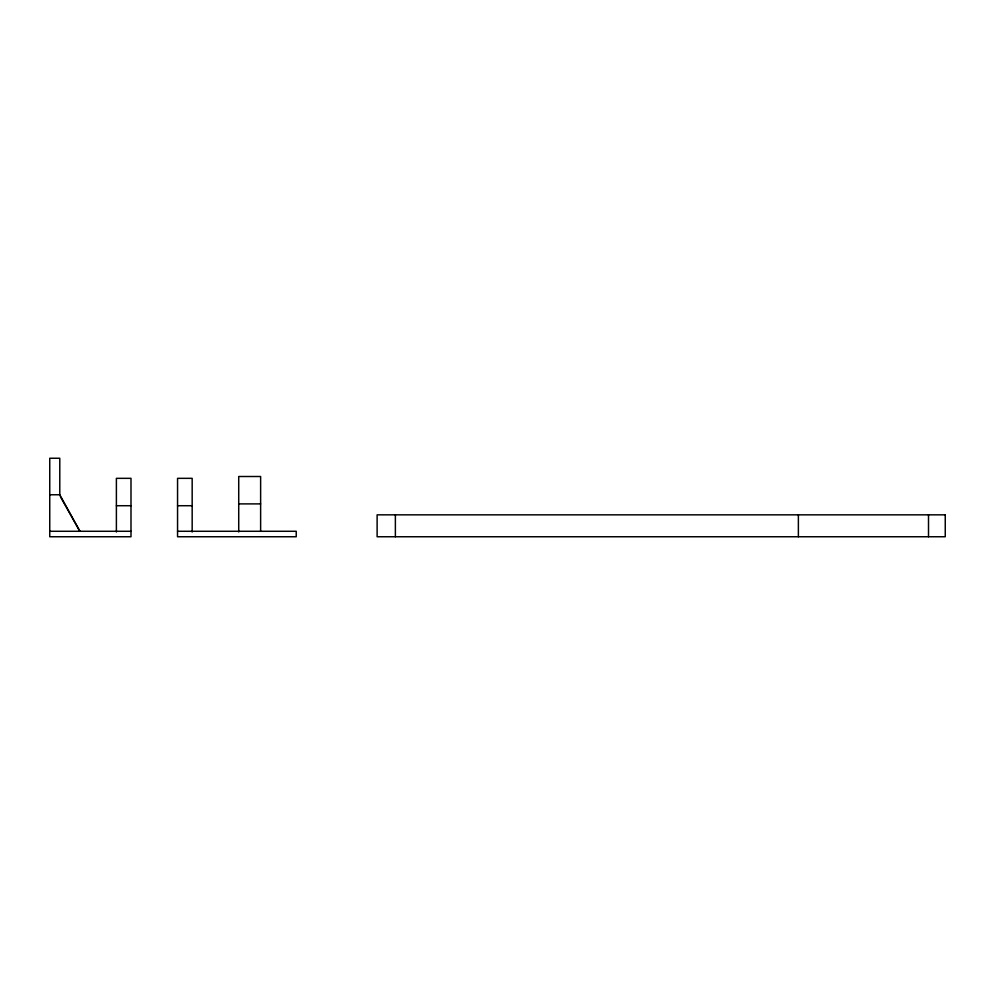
<?xml version="1.0" encoding="UTF-8"?>
<svg xmlns="http://www.w3.org/2000/svg" width="995" height="995" viewBox="0 0 995 995"><rect width="100%" height="100%" fill="white"/><g stroke="black" fill="none" stroke-linecap="round" stroke-linejoin="round"><path stroke-width="1.49" d="M49.75 494.764L59.787 494.764L79.874 531.28L60.533 496.94M238.725 503.893L260.628 503.893M116.39 505.721L130.992 505.721M177.558 505.721L192.172 505.721M49.75 531.28L130.992 531.28M177.558 531.28L296.224 531.28L296.224 536.753L177.558 536.753L177.558 478.334L192.172 478.334L192.172 532.002M928.509 514.838L928.509 536.753M798.376 514.838L798.376 536.753M395.376 514.838L395.376 536.753M260.628 531.28L260.628 476.505L238.725 476.505L238.725 531.952M116.39 532.002L116.39 478.334L130.992 478.334L130.992 536.753L49.75 536.753L49.75 458.247L59.787 458.247L59.787 495.622M945.25 514.838L377.117 514.838L377.117 536.753L945.25 536.753L945.25 514.838"/></g></svg>
